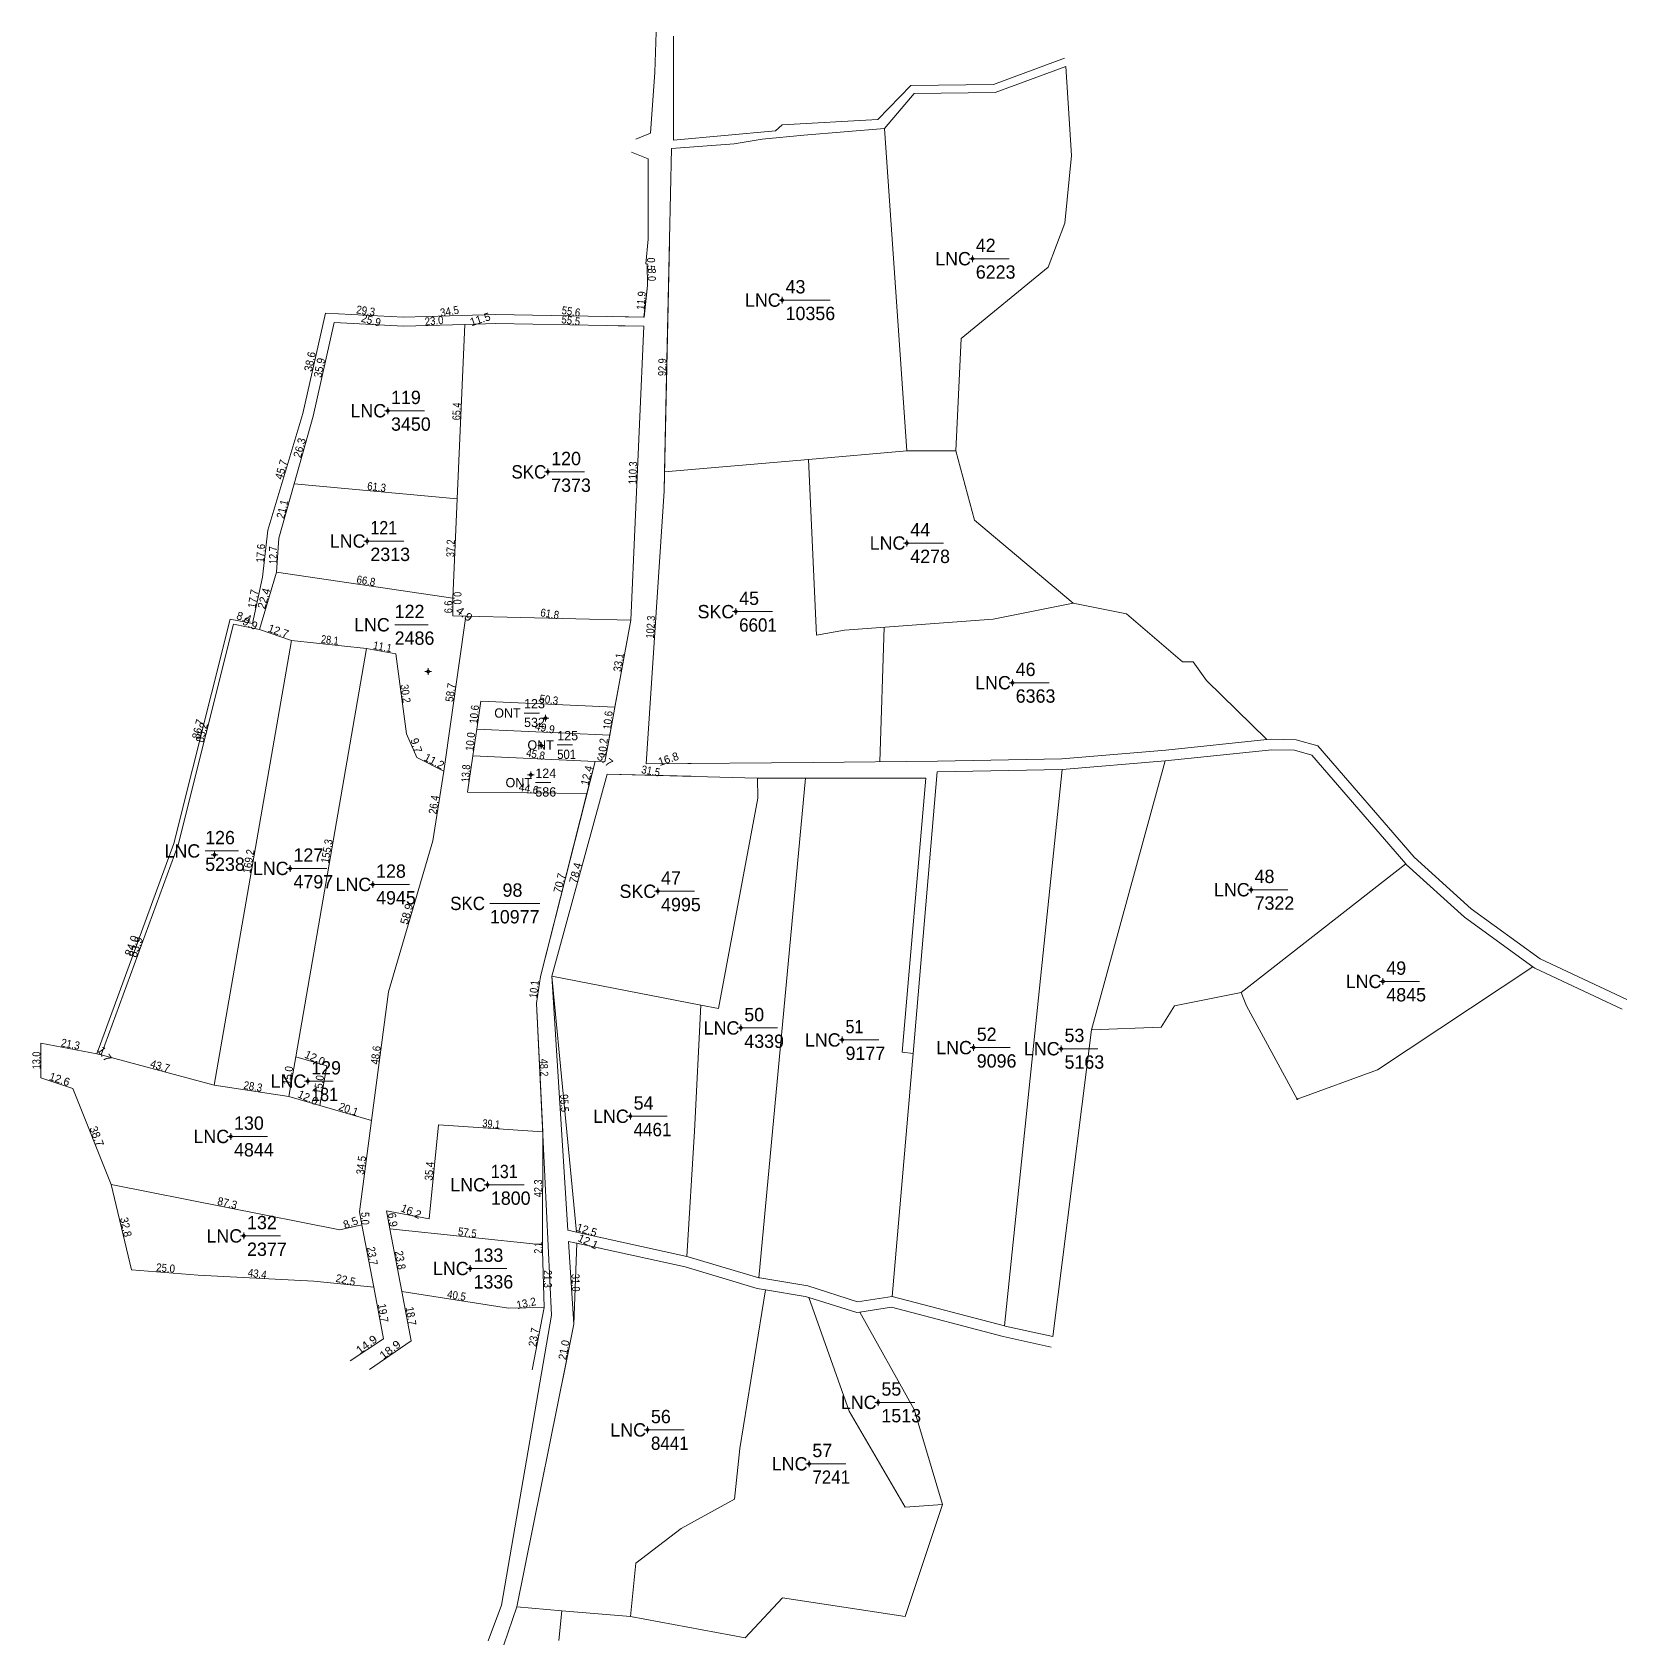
# Model space of a CAD drawing. Header units: metres. Extents: x 363081 to 364415, y 1838022 to 1838629.
# Drawn here: x 363817 to 364415, y 1838024 to 1838629 of the extents above; entities that cross this region are included whole.
import ezdxf
from ezdxf.enums import TextEntityAlignment as Align

# ---------------------------------------------------------------- set-up
doc = ezdxf.new("R2010")
doc.units = ezdxf.units.M
doc.header["$LTSCALE"] = 1.6
for name, color, linetype, lineweight in [('22', 7, 'Continuous', 13), ('50', 7, 'Continuous', 13), ('51', 7, 'Continuous', 13)]:
    doc.layers.add(name, color=color, linetype=linetype, lineweight=lineweight)
doc.layers.add('60', color=7, linetype='Continuous')

msp = doc.modelspace()

# ---------------------------------------------------------------- hatches: boundary and pattern name
at = {"layer": '50'}
for points in [[(364169.67, 1838543.65, 1), (364169.37, 1838543.65, 1)], [(364098.36, 1838528.12, 1), (364098.06, 1838528.12, 1)], [(363950.46, 1838486.64, 1), (363950.16, 1838486.64, 1)], [(364010.5, 1838463.73, 1), (364010.2, 1838463.73, 1)], [(363942.71, 1838437.8, 1), (363942.41, 1838437.8, 1)], [(364145.11, 1838437.05, 1), (364144.81, 1838437.05, 1)], [(364080.95, 1838411.32, 1), (364080.65, 1838411.32, 1)], [(363965.57, 1838388.84, 1), (363965.27, 1838388.84, 1)], [(364184.63, 1838384.68, 1), (364184.33, 1838384.68, 1)], [(364009.64, 1838371.41, 1), (364009.34, 1838371.41, 1)], [(364007.96, 1838361.12, 1), (364007.66, 1838361.12, 1)], [(364004.13, 1838350.19, 1), (364003.83, 1838350.19, 1)], [(363885.51, 1838320.19, 1), (363885.21, 1838320.19, 1)], [(363913.88, 1838315.06, 1), (363913.58, 1838315.06, 1)], [(363944.86, 1838309.05, 1), (363944.56, 1838309.05, 1)], [(364051.69, 1838306.49, 1), (364051.39, 1838306.49, 1)], [(364274.18, 1838307.07, 1), (364273.88, 1838307.07, 1)], [(364323.56, 1838272.68, 1), (364323.26, 1838272.68, 1)], [(364082.88, 1838255.25, 1), (364082.58, 1838255.25, 1)], [(364120.83, 1838250.75, 1), (364120.53, 1838250.75, 1)], [(364170.03, 1838247.87, 1), (364169.73, 1838247.87, 1)], [(364202.93, 1838247.46, 1), (364202.63, 1838247.46, 1)], [(363920.53, 1838235.3, 1), (363920.23, 1838235.3, 1)], [(364041.41, 1838222.14, 1), (364041.11, 1838222.14, 1)], [(363891.6, 1838214.56, 1), (363891.3, 1838214.56, 1)], [(363987.89, 1838196.44, 1), (363987.59, 1838196.44, 1)], [(363896.48, 1838177.28, 1), (363896.18, 1838177.28, 1)], [(363981.39, 1838165.06, 1), (363981.09, 1838165.06, 1)], [(364134.29, 1838114.88, 1), (364133.99, 1838114.88, 1)], [(364047.89, 1838104.56, 1), (364047.59, 1838104.56, 1)], [(364108.4, 1838091.83, 1), (364108.1, 1838091.83, 1)]]:
    msp.add_hatch(color=256, dxfattribs=at).paths.add_polyline_path(points)

# ---------------------------------------------------------------- linework, layer by layer
at = {"layer": '22'}
for p, q in [((364054.85, 1838500), (364056.7, 1838584.92)), ((364047.06, 1838541.73), (364047.61, 1838541.61)), ((364046.35, 1838521.75), (363990.76, 1838522.73)), ((364046.5, 1838521.75), (364034.66, 1838521.96)), ((363990.8, 1838519.33), (363979.25, 1838519)), ((364046.29, 1838518.35), (364036.7, 1838518.52)), ((364041.44, 1838408.12), (364046.29, 1838518.35)), ((364111.1, 1838402.55), (364107.99, 1838468.38)), ((363909.53, 1838438.85), (363915.24, 1838459.22)), ((363976.37, 1838453.6), (363915.24, 1838459.22)), ((363974.77, 1838416.38), (363974.71, 1838409.78)), ((363971.3, 1838351.52), (363979.64, 1838409.66)), ((363914.3, 1838400.56), (363902.27, 1838404.63)), ((364134.84, 1838355.02), (364136.46, 1838405.45)), ((363983.66, 1838367.25), (363982.23, 1838357.3)), ((363983.66, 1838367.25), (364033.57, 1838365.04)), ((364281.62, 1838363.56), (364279.85, 1838363.38)), ((363982.23, 1838357.3), (364028.02, 1838355.17)), ((364024.96, 1838343.09), (364028.02, 1838355.17)), ((364203.12, 1838352.18), (364181.51, 1838143.57)), ((364214.2, 1838254.59), (364241.77, 1838355.39)), ((364106.96, 1838348.9), (364089.49, 1838161.59)), ((364024.96, 1838343.09), (364007.59, 1838274.51)), ((364270.3, 1838268.56), (364331.93, 1838316.8)), ((364007.59, 1838274.51), (364006.04, 1838264.48)), ((364006.04, 1838264.48), (364008.4, 1838216.27)), ((364199.59, 1838139.54), (364214.2, 1838254.59)), ((364291.61, 1838228.56), (364290.99, 1838228.56)), ((364291.3, 1838228.25), (364291.3, 1838228.87)), ((364008.4, 1838216.27), (364008.37, 1838173.94)), ((363945.09, 1838158.04), (363940.66, 1838181.37)), ((363951.13, 1838179.89), (364008.37, 1838173.94)), ((363955.58, 1838156.42), (363951.13, 1838179.89)), ((364021.13, 1838178.66), (364062.43, 1838169.58)), ((364020.07, 1838144.23), (364021.17, 1838174.56)), ((364139.47, 1838154.58), (364181.51, 1838143.57)), ((364008.91, 1838150.45), (364004.48, 1838127.09)), ((363998.65, 1838038.23), (364020.07, 1838144.23)), ((364015.91, 1838123.63), (364020.07, 1838144.23)), ((363992.95, 1838038.88), (363988.02, 1838025.52)), ((363993.9, 1838024), (363998.65, 1838038.23)), ((364015.59, 1838036.77), (364014.4, 1838025.6))]:
    msp.add_line(p, q, dxfattribs=at)
for points in [[(364043.29, 1838588.5), (364048.86, 1838590.69), (364050.42, 1838613.58), (364050.98, 1838628.54)], [(364134.06, 1838595.86), (364098.14, 1838593.85), (364095.64, 1838591.58), (364057.4, 1838588.08), (364057.48, 1838627.04)], [(364204.02, 1838618.77), (364177.42, 1838608.96), (364146.43, 1838608.54), (364134.06, 1838595.86)], [(364136.51, 1838592.51), (364147.71, 1838605.56), (364177.97, 1838605.96), (364204.5, 1838615.75), (364206.62, 1838582.38), (364204.15, 1838556.96), (364197.94, 1838540.45), (364165.27, 1838513.73), (364163.3, 1838471.56)], [(364136.51, 1838592.51), (364106.27, 1838590.01), (364090.74, 1838588.4), (364080.19, 1838586.68), (364056.7, 1838584.92)], [(364163.3, 1838471.56), (364144.9, 1838471.56), (364136.51, 1838592.51)], [(364046.5, 1838521.75), (364047.67, 1838533.6), (364047.61, 1838541.61), (364047.06, 1838541.73), (364048, 1838550.94), (364047.94, 1838581.06), (364041.72, 1838583.6)], [(364055.93, 1838549.36), (364053.9, 1838456.43), (364047.14, 1838354.26), (364064.03, 1838354.41)], [(364047.61, 1838541.61), (364047.67, 1838533.6), (364046.35, 1838521.75)], [(363926.99, 1838523.28), (363918.47, 1838485.58), (363905.34, 1838441.81)], [(363926.99, 1838523.28), (363956.25, 1838521.75), (363990.76, 1838522.73)], [(363915.24, 1838459.22), (363922.35, 1838484.59), (363930.28, 1838519.69)], [(363979.25, 1838519), (363956.17, 1838518.35), (363930.28, 1838519.69)], [(363979.25, 1838519), (363976.37, 1838453.6), (363974.73, 1838416.39)], [(363990.8, 1838519.33), (364046.29, 1838518.35), (364041.44, 1838408.13)], [(364053.9, 1838456.43), (364054.06, 1838463.73), (364054.85, 1838500)], [(364144.9, 1838471.56), (364107.99, 1838468.38), (364054.06, 1838463.73)], [(364163.3, 1838471.56), (364170.3, 1838445.56), (364207.3, 1838414.56)], [(364053.9, 1838456.43), (364047.14, 1838354.26), (364109.82, 1838354.8)], [(363905.34, 1838441.81), (363903.41, 1838424.26), (363899.58, 1838406.9)], [(363902.27, 1838404.63), (363908.56, 1838426.16), (363909.53, 1838438.85)], [(363974.77, 1838416.38), (363974.73, 1838416.39), (363908.56, 1838426.16)], [(364207.3, 1838414.56), (364177.3, 1838408.56), (364121.59, 1838404.32), (364111.1, 1838402.55)], [(364207.3, 1838414.56), (364227.3, 1838410.56), (364248.3, 1838392.56), (364252.3, 1838392.56), (364257.3, 1838385.56), (364279.85, 1838363.38)], [(363841.3, 1838245.56), (363870.18, 1838324.45), (363891.3, 1838408.56), (363899.58, 1838406.9)], [(363902.27, 1838404.63), (363892.55, 1838406.57), (363871.8, 1838323.93), (363842.95, 1838245.12)], [(363974.71, 1838409.78), (363979.64, 1838409.66), (364041.44, 1838408.13)], [(364028.02, 1838355.17), (364031.74, 1838355), (364033.57, 1838365.04), (364035.49, 1838375.56), (364041.44, 1838408.13)], [(364028.02, 1838355.17), (364031.74, 1838355), (364041.44, 1838408.12)], [(363942.3, 1838397.56), (363914.3, 1838400.56), (363885.24, 1838233.81)], [(363942.3, 1838397.56), (363915.87, 1838244.43), (363913.3, 1838229.56)], [(363971.3, 1838351.52), (363961.26, 1838356.65), (363957.3, 1838365.56), (363953.3, 1838395.56), (363942.3, 1838397.56)], [(364035.49, 1838375.56), (363985.17, 1838377.79), (363983.66, 1838367.25)], [(364279.85, 1838363.38), (364241.98, 1838359.43), (364203.03, 1838356.18), (364156.41, 1838355.21), (364109.82, 1838354.8)], [(364241.77, 1838355.39), (364281.78, 1838359.56), (364290.24, 1838359.33), (364296.72, 1838357.51), (364331.93, 1838316.8)], [(364414.78, 1838265.87), (364382.38, 1838281.1), (364356.5, 1838299.86), (364335.06, 1838319.29), (364298.94, 1838361.05), (364290.88, 1838363.31), (364281.62, 1838363.56)], [(364024.96, 1838343.09), (363980.27, 1838343.62), (363982.23, 1838357.3)], [(364006.04, 1838264.48), (364007.59, 1838274.51), (364028.02, 1838355.17)], [(364156.29, 1838351.21), (364203.12, 1838352.18), (364241.77, 1838355.39)], [(363944.27, 1838220.54), (363950.66, 1838268.8), (363967.18, 1838325.42), (363971.3, 1838351.52)], [(364011.89, 1838274.7), (364032.56, 1838350.42), (364088.96, 1838348.91)], [(364030.13, 1838176.68), (364017.87, 1838179.38), (364011.89, 1838274.7), (364032.56, 1838350.42), (364064.1, 1838349.58)], [(364088.96, 1838348.91), (364089.04, 1838341.39), (364074.3, 1838262.56), (364067.68, 1838263.8)], [(364088.96, 1838348.91), (364106.96, 1838348.9), (364152.07, 1838348.88)], [(364156.29, 1838351.21), (364147.26, 1838245.69), (364139.47, 1838154.58)], [(364147.26, 1838245.69), (364143.17, 1838246.12), (364152.07, 1838348.88)], [(364331.93, 1838316.8), (364332.16, 1838316.53), (364354, 1838296.74), (364379.59, 1838278.2)], [(364021.13, 1838178.66), (364011.89, 1838274.7), (364067.68, 1838263.8)], [(364291.3, 1838228.56), (364321.3, 1838239.56), (364379.59, 1838278.2)], [(364379.59, 1838278.2), (364380.36, 1838277.64), (364413.08, 1838262.25)], [(364214.2, 1838254.59), (364240.3, 1838255.56), (364245.3, 1838263.56), (364270.3, 1838268.56)], [(364270.3, 1838268.56), (364272.3, 1838263.56), (364291.3, 1838228.56)], [(363992.95, 1838038.88), (364011.76, 1838147.58), (364006.04, 1838264.48)], [(364062.43, 1838169.58), (364065.3, 1838216.56), (364067.68, 1838263.8)], [(363841.3, 1838245.56), (363820.3, 1838249.56), (363820.3, 1838236.56), (363832.3, 1838232.56), (363846.6, 1838196.52)], [(363841.3, 1838245.56), (363842.95, 1838245.12), (363885.24, 1838233.81), (363913.3, 1838229.56), (363924.9, 1838226.18), (363944.27, 1838220.54)], [(363915.87, 1838244.43), (363927.47, 1838241.05), (363924.9, 1838226.18)], [(363944.27, 1838220.54), (363939.73, 1838186.28), (363940.66, 1838181.37)], [(363951.13, 1838179.89), (363949.84, 1838186.68), (363965.83, 1838183.66), (363969.35, 1838218.95), (364008.4, 1838216.27)], [(363846.6, 1838196.52), (363854.3, 1838164.56), (363879.3, 1838162.56), (363922.66, 1838160.34), (363945.09, 1838158.04)], [(363846.6, 1838196.52), (363932.3, 1838179.56), (363940.66, 1838181.37)], [(364008.37, 1838173.94), (364008.37, 1838171.82), (364008.91, 1838150.45)], [(364030.01, 1838172.62), (364018.13, 1838175.23), (364020.07, 1838144.23)], [(364091.9, 1838157.1), (364088.78, 1838157.62), (364061.76, 1838165.63), (364021.17, 1838174.56)], [(364062.43, 1838169.58), (364062.92, 1838169.47), (364089.49, 1838161.59)], [(364089.49, 1838161.59), (364089.79, 1838161.5), (364107.81, 1838158.5), (364126.46, 1838152.61), (364139.39, 1838154.6), (364139.47, 1838154.58)], [(363945.09, 1838158.04), (363948.77, 1838138.63), (363936.22, 1838130.43)], [(363955.58, 1838156.42), (363959.08, 1838137.96), (363943.54, 1838127.18)], [(363955.58, 1838156.42), (363995.63, 1838150.23), (364008.91, 1838150.45)], [(364091.9, 1838157.1), (364082.3, 1838097.56), (364080.3, 1838078.56), (364060.3, 1838067.56), (364043.3, 1838054.56), (364041.3, 1838034.56)], [(364108.14, 1838154.2), (364106.83, 1838154.62), (364091.9, 1838157.1)], [(364158.3, 1838076.56), (364144.3, 1838075.56), (364123.3, 1838111.56), (364108.14, 1838154.2)], [(364108.14, 1838154.2), (364126.14, 1838148.51), (364127.34, 1838148.69)], [(364199.08, 1838135.56), (364180.99, 1838139.58), (364139.21, 1838150.52), (364127.34, 1838148.69)], [(364127.34, 1838148.69), (364147.63, 1838112.25), (364158.3, 1838076.56)], [(364181.51, 1838143.57), (364181.81, 1838143.49), (364199.59, 1838139.54)], [(364041.3, 1838034.56), (364084.3, 1838026.56), (364098.3, 1838041.56), (364144.3, 1838034.56), (364158.3, 1838076.56)], [(364041.3, 1838034.56), (364015.59, 1838036.77), (363998.65, 1838038.23)]]:
    msp.add_lwpolyline(points, dxfattribs=at)
at = {"layer": '50'}
for p, q in [((364168.9, 1838543.65), (364168.27, 1838543.65)), ((364169.52, 1838544.9), (364169.52, 1838544.27)), ((364169.52, 1838543.03), (364169.52, 1838542.4)), ((364170.77, 1838543.65), (364170.14, 1838543.65)), ((364097.58, 1838528.12), (364096.96, 1838528.12)), ((364098.21, 1838529.37), (364098.21, 1838528.75)), ((364098.21, 1838527.49), (364098.21, 1838526.87)), ((364099.46, 1838528.12), (364098.84, 1838528.12)), ((363949.68, 1838486.64), (363949.06, 1838486.64)), ((363950.31, 1838487.89), (363950.31, 1838487.26)), ((363950.31, 1838486.02), (363950.31, 1838485.39)), ((363951.56, 1838486.64), (363950.94, 1838486.64)), ((364009.73, 1838463.73), (364009.1, 1838463.73)), ((364010.35, 1838464.98), (364010.35, 1838464.36)), ((364010.35, 1838463.1), (364010.35, 1838462.48)), ((364011.6, 1838463.73), (364010.98, 1838463.73)), ((363941.94, 1838437.8), (363941.31, 1838437.8)), ((363942.56, 1838439.05), (363942.56, 1838438.42)), ((363942.56, 1838437.18), (363942.56, 1838436.55)), ((363943.81, 1838437.8), (363943.18, 1838437.8)), ((364144.34, 1838437.05), (364143.71, 1838437.05)), ((364144.96, 1838438.3), (364144.96, 1838437.67)), ((364144.96, 1838436.43), (364144.96, 1838435.8)), ((364146.21, 1838437.05), (364145.58, 1838437.05)), ((364080.8, 1838412.57), (364080.8, 1838411.95)), ((364080.18, 1838411.32), (364079.55, 1838411.32)), ((364080.8, 1838410.69), (364080.8, 1838410.07)), ((364082.05, 1838411.32), (364081.42, 1838411.32)), ((363964.8, 1838388.84), (363964.17, 1838388.84)), ((363965.42, 1838390.09), (363965.42, 1838389.46)), ((363965.42, 1838388.22), (363965.42, 1838387.59)), ((363966.67, 1838388.84), (363966.04, 1838388.84)), ((364183.86, 1838384.68), (364183.23, 1838384.68)), ((364184.48, 1838385.93), (364184.48, 1838385.31)), ((364184.48, 1838384.05), (364184.48, 1838383.43)), ((364185.73, 1838384.68), (364185.1, 1838384.68)), ((364008.86, 1838371.41), (364008.24, 1838371.41)), ((364009.49, 1838372.66), (364009.49, 1838372.04)), ((364009.49, 1838370.78), (364009.49, 1838370.16)), ((364010.74, 1838371.41), (364010.11, 1838371.41)), ((364007.18, 1838361.12), (364006.56, 1838361.12)), ((364007.81, 1838362.37), (364007.81, 1838361.74)), ((364007.81, 1838360.5), (364007.81, 1838359.87)), ((364009.06, 1838361.12), (364008.44, 1838361.12)), ((364003.36, 1838350.19), (364002.73, 1838350.19)), ((364003.98, 1838351.44), (364003.98, 1838350.82)), ((364003.98, 1838349.56), (364003.98, 1838348.94)), ((364005.23, 1838350.19), (364004.61, 1838350.19)), ((363884.74, 1838320.19), (363884.11, 1838320.19)), ((363885.36, 1838321.44), (363885.36, 1838320.82)), ((363885.36, 1838319.56), (363885.36, 1838318.94)), ((363886.61, 1838320.19), (363885.99, 1838320.19)), ((363913.73, 1838316.31), (363913.73, 1838315.68)), ((363913.11, 1838315.06), (363912.48, 1838315.06)), ((363913.73, 1838314.44), (363913.73, 1838313.81)), ((363914.98, 1838315.06), (363914.36, 1838315.06)), ((363944.71, 1838310.3), (363944.71, 1838309.68)), ((363944.08, 1838309.05), (363943.46, 1838309.05)), ((363944.71, 1838308.42), (363944.71, 1838307.8)), ((363945.96, 1838309.05), (363945.34, 1838309.05)), ((364050.92, 1838306.49), (364050.29, 1838306.49)), ((364051.54, 1838307.74), (364051.54, 1838307.11)), ((364051.54, 1838305.87), (364051.54, 1838305.24)), ((364052.79, 1838306.49), (364052.16, 1838306.49)), ((364273.4, 1838307.07), (364272.78, 1838307.07)), ((364274.03, 1838308.32), (364274.03, 1838307.69)), ((364274.03, 1838306.45), (364274.03, 1838305.82)), ((364275.28, 1838307.07), (364274.66, 1838307.07)), ((364323.41, 1838273.93), (364323.41, 1838273.31)), ((364322.78, 1838272.68), (364322.16, 1838272.68)), ((364323.41, 1838272.05), (364323.41, 1838271.43)), ((364324.66, 1838272.68), (364324.04, 1838272.68)), ((364082.1, 1838255.25), (364081.48, 1838255.25)), ((364082.73, 1838256.5), (364082.73, 1838255.87)), ((364083.98, 1838255.25), (364083.36, 1838255.25)), ((364082.73, 1838254.63), (364082.73, 1838254)), ((364120.06, 1838250.75), (364119.43, 1838250.75)), ((364120.68, 1838252), (364120.68, 1838251.37)), ((364120.68, 1838250.13), (364120.68, 1838249.5)), ((364121.93, 1838250.75), (364121.3, 1838250.75)), ((364169.88, 1838249.12), (364169.88, 1838248.49)), ((364169.26, 1838247.87), (364168.63, 1838247.87)), ((364169.88, 1838247.25), (364169.88, 1838246.62)), ((364171.13, 1838247.87), (364170.5, 1838247.87)), ((364202.16, 1838247.46), (364201.53, 1838247.46)), ((364202.78, 1838248.71), (364202.78, 1838248.09)), ((364202.78, 1838246.83), (364202.78, 1838246.21)), ((364204.03, 1838247.46), (364203.4, 1838247.46)), ((363919.75, 1838235.3), (363919.13, 1838235.3)), ((363920.38, 1838236.55), (363920.38, 1838235.92)), ((363920.38, 1838234.68), (363920.38, 1838234.05)), ((363921.63, 1838235.3), (363921, 1838235.3)), ((364040.64, 1838222.14), (364040.01, 1838222.14)), ((364041.26, 1838223.39), (364041.26, 1838222.77)), ((364041.26, 1838221.51), (364041.26, 1838220.89)), ((364042.51, 1838222.14), (364041.88, 1838222.14)), ((363890.82, 1838214.56), (363890.2, 1838214.56)), ((363891.45, 1838215.81), (363891.45, 1838215.18)), ((363891.45, 1838213.94), (363891.45, 1838213.31)), ((363892.7, 1838214.56), (363892.08, 1838214.56)), ((363987.11, 1838196.44), (363986.49, 1838196.44)), ((363987.74, 1838197.69), (363987.74, 1838197.06)), ((363987.74, 1838195.82), (363987.74, 1838195.19)), ((363988.99, 1838196.44), (363988.36, 1838196.44)), ((363895.7, 1838177.28), (363895.08, 1838177.28)), ((363896.33, 1838178.53), (363896.33, 1838177.9)), ((363896.33, 1838176.66), (363896.33, 1838176.03)), ((363897.58, 1838177.28), (363896.96, 1838177.28)), ((363980.61, 1838165.06), (363979.99, 1838165.06)), ((363981.24, 1838166.31), (363981.24, 1838165.68)), ((363981.24, 1838164.44), (363981.24, 1838163.81)), ((363982.49, 1838165.06), (363981.86, 1838165.06)), ((364134.14, 1838116.13), (364134.14, 1838115.51)), ((364133.52, 1838114.88), (364132.89, 1838114.88)), ((364134.14, 1838114.25), (364134.14, 1838113.63)), ((364135.39, 1838114.88), (364134.76, 1838114.88)), ((364047.12, 1838104.56), (364046.49, 1838104.56)), ((364047.74, 1838105.81), (364047.74, 1838105.19)), ((364047.74, 1838103.93), (364047.74, 1838103.31)), ((364048.99, 1838104.56), (364048.36, 1838104.56)), ((364107.62, 1838091.83), (364107, 1838091.83)), ((364108.25, 1838093.08), (364108.25, 1838092.45)), ((364109.5, 1838091.83), (364108.88, 1838091.83)), ((364108.25, 1838091.21), (364108.25, 1838090.58))]:
    msp.add_line(p, q, dxfattribs=at)
for points in [[(364169.52, 1838544.27), (364168.9, 1838543.65), (364169.52, 1838543.03), (364170.14, 1838543.65)], [(364098.21, 1838528.75), (364097.58, 1838528.12), (364098.21, 1838527.49), (364098.84, 1838528.12)], [(363950.31, 1838487.26), (363949.68, 1838486.64), (363950.31, 1838486.02), (363950.94, 1838486.64)], [(364010.35, 1838464.36), (364009.73, 1838463.73), (364010.35, 1838463.1), (364010.98, 1838463.73)], [(363942.56, 1838438.42), (363941.94, 1838437.8), (363942.56, 1838437.18), (363943.18, 1838437.8)], [(364144.96, 1838437.67), (364144.34, 1838437.05), (364144.96, 1838436.43), (364145.58, 1838437.05)], [(364080.8, 1838411.95), (364080.18, 1838411.32), (364080.8, 1838410.69), (364081.42, 1838411.32)], [(363965.42, 1838389.46), (363964.8, 1838388.84), (363965.42, 1838388.22), (363966.04, 1838388.84)], [(364184.48, 1838385.31), (364183.86, 1838384.68), (364184.48, 1838384.05), (364185.1, 1838384.68)], [(364009.49, 1838372.04), (364008.86, 1838371.41), (364009.49, 1838370.78), (364010.11, 1838371.41)], [(364007.81, 1838361.74), (364007.18, 1838361.12), (364007.81, 1838360.5), (364008.44, 1838361.12)], [(364003.98, 1838350.82), (364003.36, 1838350.19), (364003.98, 1838349.56), (364004.61, 1838350.19)], [(363885.36, 1838320.82), (363884.74, 1838320.19), (363885.36, 1838319.56), (363885.99, 1838320.19)], [(363913.73, 1838315.68), (363913.11, 1838315.06), (363913.73, 1838314.44), (363914.36, 1838315.06)], [(363944.71, 1838309.68), (363944.08, 1838309.05), (363944.71, 1838308.42), (363945.34, 1838309.05)], [(364051.54, 1838307.11), (364050.92, 1838306.49), (364051.54, 1838305.87), (364052.16, 1838306.49)], [(364274.03, 1838307.69), (364273.4, 1838307.07), (364274.03, 1838306.45), (364274.66, 1838307.07)], [(364323.41, 1838273.31), (364322.78, 1838272.68), (364323.41, 1838272.05), (364324.04, 1838272.68)], [(364082.73, 1838255.87), (364082.1, 1838255.25), (364082.73, 1838254.63), (364083.36, 1838255.25)], [(364120.68, 1838251.37), (364120.06, 1838250.75), (364120.68, 1838250.13), (364121.3, 1838250.75)], [(364169.88, 1838248.49), (364169.26, 1838247.87), (364169.88, 1838247.25), (364170.5, 1838247.87)], [(364202.78, 1838248.09), (364202.16, 1838247.46), (364202.78, 1838246.83), (364203.4, 1838247.46)], [(363920.38, 1838235.92), (363919.75, 1838235.3), (363920.38, 1838234.68), (363921, 1838235.3)], [(364041.26, 1838222.77), (364040.64, 1838222.14), (364041.26, 1838221.51), (364041.88, 1838222.14)], [(363891.45, 1838215.18), (363890.82, 1838214.56), (363891.45, 1838213.94), (363892.08, 1838214.56)], [(363987.74, 1838197.06), (363987.11, 1838196.44), (363987.74, 1838195.82), (363988.36, 1838196.44)], [(363896.33, 1838177.9), (363895.7, 1838177.28), (363896.33, 1838176.66), (363896.96, 1838177.28)], [(363981.24, 1838165.68), (363980.61, 1838165.06), (363981.24, 1838164.44), (363981.86, 1838165.06)], [(364134.14, 1838115.51), (364133.52, 1838114.88), (364134.14, 1838114.25), (364134.76, 1838114.88)], [(364047.74, 1838105.19), (364047.12, 1838104.56), (364047.74, 1838103.93), (364048.36, 1838104.56)], [(364108.25, 1838092.45), (364107.62, 1838091.83), (364108.25, 1838091.21), (364108.88, 1838091.83)]]:
    msp.add_lwpolyline(points, close=True, dxfattribs=at)
for centre in [(364169.52, 1838543.65), (364098.21, 1838528.12), (363950.31, 1838486.64), (364010.35, 1838463.73), (363942.56, 1838437.8), (364144.96, 1838437.05), (364080.8, 1838411.32), (363965.42, 1838388.84), (364184.48, 1838384.68), (364009.49, 1838371.41), (364007.81, 1838361.12), (364003.98, 1838350.19), (363885.36, 1838320.19), (363913.73, 1838315.06), (363944.71, 1838309.05), (364051.54, 1838306.49), (364274.03, 1838307.07), (364323.41, 1838272.68), (364082.73, 1838255.25), (364120.68, 1838250.75), (364169.88, 1838247.87), (364202.78, 1838247.46), (363920.38, 1838235.3), (364041.26, 1838222.14), (363891.45, 1838214.56), (363987.74, 1838196.44), (363896.33, 1838177.28), (363981.24, 1838165.06), (364134.14, 1838114.88), (364047.74, 1838104.56), (364108.25, 1838091.83)]:
    msp.add_circle(centre, 0.15, dxfattribs=at)
at = {"layer": '51'}
for p, q in [((364170.77, 1838543.65), (364183.27, 1838543.65)), ((364099.46, 1838528.12), (364116.21, 1838528.12)), ((363951.56, 1838486.64), (363964.06, 1838486.64)), ((364011.6, 1838463.73), (364024.1, 1838463.73)), ((363943.81, 1838437.8), (363956.31, 1838437.8)), ((364146.21, 1838437.05), (364158.71, 1838437.05)), ((363952.92, 1838406.39), (363965.42, 1838406.39)), ((364082.05, 1838411.32), (364094.55, 1838411.32)), ((364185.73, 1838384.68), (364198.23, 1838384.68)), ((364001.42, 1838373.31), (364007.2, 1838373.31)), ((364013.86, 1838361.33), (364019.64, 1838361.33)), ((364005.65, 1838347.23), (364011.43, 1838347.23)), ((363881.87, 1838321.61), (363894.37, 1838321.61)), ((363914.98, 1838315.06), (363927.48, 1838315.06)), ((363945.96, 1838309.05), (363958.46, 1838309.05)), ((364052.79, 1838306.49), (364065.29, 1838306.49)), ((364275.28, 1838307.07), (364287.78, 1838307.07)), ((363988.62, 1838301.94), (364007.35, 1838301.94)), ((364324.66, 1838272.68), (364337.16, 1838272.68)), ((364083.98, 1838255.25), (364096.48, 1838255.25)), ((364121.93, 1838250.75), (364134.43, 1838250.75)), ((364171.13, 1838247.87), (364183.63, 1838247.87)), ((364204.03, 1838247.46), (364216.53, 1838247.46)), ((363921.63, 1838235.3), (363929.88, 1838235.3)), ((364042.51, 1838222.14), (364055.01, 1838222.14)), ((363892.7, 1838214.56), (363905.2, 1838214.56)), ((363988.99, 1838196.44), (364001.49, 1838196.44)), ((363897.58, 1838177.28), (363910.08, 1838177.28)), ((363982.49, 1838165.06), (363994.99, 1838165.06)), ((364135.39, 1838114.88), (364147.89, 1838114.88)), ((364048.99, 1838104.56), (364061.49, 1838104.56)), ((364109.5, 1838091.83), (364122, 1838091.83))]:
    msp.add_line(p, q, dxfattribs=at)

# ---------------------------------------------------------------- texts
at = {"layer": '22'}
for p in [(364204.025, 1838618.77), (364177.625, 1838605.96), (364178.285, 1838606.08), (364134.065, 1838595.86), (364106.115, 1838589.99), (364106.195, 1838590), (364056.705, 1838584.92), (364080.165, 1838586.68), (364080.365, 1838586.71), (364034.665, 1838521.96), (364046.355, 1838521.75), (364046.355, 1838521.75), (364036.705, 1838518.52), (364046.295, 1838518.35), (364046.295, 1838518.35), (364054.065, 1838463.73), (364054.065, 1838463.73), (364041.445, 1838408.12), (364041.445, 1838408.12), (364279.615, 1838363.62), (364281.495, 1838363.55), (364281.755, 1838363.56), (364028.025, 1838355.17), (364028.025, 1838355.17), (364047.145, 1838354.26), (364047.145, 1838354.26), (364331.895, 1838316.77), (364379.425, 1838278.08), (364067.685, 1838263.8), (364413.085, 1838262.25), (364414.785, 1838265.87), (364021.135, 1838178.66), (364021.135, 1838178.66), (364061.725, 1838165.64), (364061.735, 1838165.64), (364062.435, 1838169.61), (364062.735, 1838169.51), (364062.885, 1838169.48), (364107.805, 1838158.5), (364107.905, 1838158.47), (364088.735, 1838157.64), (364088.815, 1838157.62), (364106.975, 1838154.59), (364011.765, 1838147.58), (364020.075, 1838144.23), (364020.075, 1838144.23), (364180.855, 1838139.62), (364180.875, 1838139.61), (364199.085, 1838135.56), (363992.955, 1838038.88), (363998.655, 1838038.23)]:
    msp.add_text('D', height=0.01, dxfattribs=at).set_placement(p, align=Align.CENTER)
at = {"layer": '51'}
for s, height, p in [('LNC', 5, (364168.93, 1838541.15)), ('LNC', 5, (364097.62, 1838525.62)), ('LNC', 5, (363949.72, 1838484.14)), ('LNC', 5, (363941.97, 1838435.3)), ('LNC', 5, (364144.37, 1838434.55)), ('SKC', 5, (364080.21, 1838408.82)), ('LNC', 5, (363951.08, 1838403.89)), ('LNC', 5, (364183.89, 1838382.18)), ('ONT', 3.5, (364000.13, 1838371.56)), ('ONT', 3.5, (364012.57, 1838359.58)), ('ONT', 3.5, (364004.36, 1838345.48)), ('LNC', 5, (363880.03, 1838319.11)), ('LNC', 5, (363913.14, 1838312.56)), ('LNC', 5, (363944.12, 1838306.55)), ('LNC', 5, (364273.44, 1838304.57)), ('SKC', 5, (364050.95, 1838303.99)), ('LNC', 5, (364322.82, 1838270.18)), ('LNC', 5, (364082.14, 1838252.75)), ('LNC', 5, (364120.09, 1838248.25)), ('LNC', 5, (364169.29, 1838245.37)), ('LNC', 5, (364202.19, 1838244.96)), ('LNC', 5, (363919.79, 1838232.8)), ('LNC', 5, (364040.67, 1838219.64)), ('LNC', 5, (363890.86, 1838212.06)), ('LNC', 5, (363987.15, 1838193.94)), ('LNC', 5, (363895.74, 1838174.78)), ('LNC', 5, (363980.65, 1838162.56)), ('LNC', 5, (364133.55, 1838112.38)), ('LNC', 5, (364047.15, 1838102.06)), ('LNC', 5, (364107.66, 1838089.33))]:
    msp.add_text(s, height=height, dxfattribs=at).set_placement(p, align=Align.RIGHT)
for s, height, p in [('42', 5, (364170.77, 1838546.15)), ('6223', 5, (364170.77, 1838536.15)), ('43', 5, (364099.46, 1838530.62)), ('10356', 5, (364099.46, 1838520.62)), ('119', 5, (363951.56, 1838489.14)), ('3450', 5, (363951.56, 1838479.14)), ('120', 5, (364011.6, 1838466.23)), ('7373', 5, (364011.6, 1838456.23)), ('44', 5, (364146.21, 1838439.55)), ('2313', 5, (363943.81, 1838430.3)), ('4278', 5, (364146.21, 1838429.55)), ('45', 5, (364082.05, 1838413.82)), ('122', 5, (363952.92, 1838408.89)), ('2486', 5, (363952.92, 1838398.89)), ('46', 5, (364185.73, 1838387.18)), ('6363', 5, (364185.73, 1838377.18)), ('123', 3.5, (364001.42, 1838375.06)), ('532', 3.5, (364001.42, 1838368.06)), ('125', 3.5, (364013.86, 1838363.08)), ('124', 3.5, (364005.65, 1838348.98)), ('586', 3.5, (364005.65, 1838341.98)), ('126', 5, (363881.87, 1838324.11)), ('127', 5, (363914.98, 1838317.56)), ('5238', 5, (363881.87, 1838314.11)), ('128', 5, (363945.96, 1838311.55)), ('4797', 5, (363914.98, 1838307.56)), ('98', 5, (363993.36, 1838304.44)), ('47', 5, (364052.79, 1838308.99)), ('48', 5, (364275.28, 1838309.57)), ('4945', 5, (363945.96, 1838301.55)), ('4995', 5, (364052.79, 1838298.99)), ('7322', 5, (364275.28, 1838299.57)), ('10977', 5, (363988.62, 1838294.44)), ('49', 5, (364324.66, 1838275.18)), ('4845', 5, (364324.66, 1838265.18)), ('50', 5, (364083.98, 1838257.75)), ('52', 5, (364171.13, 1838250.37)), ('53', 5, (364204.03, 1838249.96)), ('4339', 5, (364083.98, 1838247.75)), ('9177', 5, (364121.93, 1838243.25)), ('9096', 5, (364171.13, 1838240.37)), ('5163', 5, (364204.03, 1838239.96)), ('129', 5, (363921.63, 1838237.8)), ('54', 5, (364042.51, 1838224.64)), ('130', 5, (363892.7, 1838217.06)), ('4844', 5, (363892.7, 1838207.06)), ('1800', 5, (363988.99, 1838188.94)), ('132', 5, (363897.58, 1838179.78)), ('2377', 5, (363897.58, 1838169.78)), ('133', 5, (363982.49, 1838167.56)), ('1336', 5, (363982.49, 1838157.56)), ('55', 5, (364135.39, 1838117.38)), ('56', 5, (364048.99, 1838107.06)), ('1513', 5, (364135.39, 1838107.38)), ('57', 5, (364109.5, 1838094.33))]:
    msp.add_text(s, height=height, dxfattribs=at).set_placement(p)
at = {"layer": '51', "width": 0.95}
for p in [(364009.76, 1838461.23), (363986.78, 1838299.44)]:
    msp.add_text('SKC', height=5, dxfattribs=at).set_placement(p, align=Align.RIGHT)
at = {"layer": '51'}
for s, height, width, p in [('121', 5, 0.9, (363943.81, 1838440.3)), ('6601', 5, 0.95, (364082.05, 1838403.82)), ('501', 3.5, 0.9, (364013.86, 1838356.08)), ('51', 5, 0.9, (364121.93, 1838253.25)), ('181', 5, 0.9, (363921.63, 1838227.8)), ('4461', 5, 0.95, (364042.51, 1838214.64)), ('131', 5, 0.9, (363988.99, 1838198.94)), ('8441', 5, 0.95, (364048.99, 1838097.06)), ('7241', 5, 0.95, (364109.5, 1838084.33))]:
    msp.add_text(s, height=height, dxfattribs=dict(at, width=width)).set_placement(p)
at = {"layer": '60'}
for s, height, rotation, width, p in [('0.5', 3, 270, 0.85, (364047.54, 1838541.67)), ('8.0', 3, 270, 0.85, (364047.84, 1838537.61)), ('11.9', 2.99, 85.189, 0.9, (364046.821, 1838527.82)), ('29.3', 3, 351.794, 0.9, (363941.856, 1838522.679)), ('25.9', 3, 344.651, 0.95, (363943.673, 1838519.103)), ('23.0', 3, 5.037, 0.9, (363967.828, 1838518.888)), ('34.5', 3, 9.994, 0.9, (363973.73, 1838522.482)), ('55.5', 3, 352.314, 0.9, (364018.774, 1838519.008)), ('55.6', 2.99, 351.585, 0.9, (364018.801, 1838522.406)), ('38.6', 3, 78.054, 0.95, (363922.604, 1838504.78)), ('35.9', 3, 78.783, 0.95, (363926.181, 1838502.463)), ('92.9', 2.99, 88.767, 0.85, (364054.713, 1838502.938)), ('65.4', 3, 88.249, 0.85, (363977.615, 1838486.354)), ('26.3', 3, 74.593, 0.95, (363918.714, 1838472.351)), ('45.7', 3, 73.472, 0.95, (363911.842, 1838464.183)), ('110.3', 3, 87.922, 0.85, (364043.667, 1838463.301)), ('61.3', 3, 353.556, 0.9, (363945.992, 1838456.591)), ('21.1', 2.99, 76.329, 0.9, (363912.272, 1838449.432)), ('17.6', 3, 86.753, 0.9, (363904.176, 1838433.13)), ('37.2', 3, 88.462, 0.85, (363975.352, 1838435.04)), ('12.7', 3, 90, 0.85, (363908.84, 1838432.515)), ('66.8', 3, 350.657, 0.9, (363941.926, 1838421.43)), ('17.7', 3, 80.285, 0.9, (363901.345, 1838415.872)), ('0.0', 3, 270, 0.85, (363974.95, 1838416.39)), ('6.6', 3, 90, 0.85, (363974.54, 1838413.08)), ('4.9', 3, 324.205, 1.15, (363978.163, 1838409.249)), ('61.8', 3, 350.664, 0.9, (364010.827, 1838409.05)), ('102.3', 3, 86.641, 0.85, (364050.326, 1838405.437)), ('28.1', 3, 353.884, 0.85, (363928.48, 1838399.241)), ('11.1', 3, 349.695, 0.9, (363948.107, 1838396.707)), ('33.1', 3, 81.314, 0.9, (364038.299, 1838392.098)), ('30.2', 2.99, 277.595, 0.9, (363955.52, 1838380.393)), ('58.7', 3, 82.172, 0.9, (363975.301, 1838380.831)), ('10.6', 3, 84.611, 0.9, (363984.23, 1838372.679)), ('50.3', 2.99, 353.057, 0.9, (364010.544, 1838376.851)), ('86.7', 3, 75.986, 0.95, (363880.636, 1838366.922)), ('10.6', 3, 84.634, 0.9, (364034.349, 1838370.46)), ('85.2', 2.99, 76.424, 0.95, (363882.064, 1838365.649)), ('10.0', 2.99, 84.291, 0.9, (363982.76, 1838362.441)), ('49.9', 2.99, 348.756, 0.95, (364008.954, 1838366.28)), ('45.8', 3, 349.018, 0.9, (364005.449, 1838356.371)), ('3.7', 3, 323.669, 1.1, (364030.886, 1838354.588)), ('10.2', 3, 84.377, 0.9, (364032.474, 1838360.188)), ('13.8', 2.99, 85.85, 0.85, (363981.058, 1838350.572)), ('12.4', 3, 76.07, 0.95, (364026.384, 1838349.544)), ('31.5', 3, 349.275, 0.9, (364048.651, 1838350.139)), ('44.6', 3, 349.896, 0.95, (364002.912, 1838343.502)), ('26.4', 3, 81.293, 0.9, (363969.076, 1838338.728)), ('169.2', 3, 80.135, 0.9, (363899.621, 1838317.468)), ('155.3', 2.99, 80.368, 0.9, (363928.937, 1838321.29)), ('70.7', 3, 76.096, 0.95, (364016.169, 1838309.22)), ('10.1', 3, 84.345, 0.85, (364006.631, 1838269.662)), ('21.3', 3, 349.216, 0.9, (363831.119, 1838247.7)), ('13.0', 3, 90, 0.85, (363820.1, 1838243.06)), ('1.7', 3, 305.845, 1.1, (363842.929, 1838244.568)), ('43.7', 2.99, 343.622, 0.95, (363864.573, 1838239.531)), ('48.6', 2.99, 82.92, 0.9, (363947.287, 1838244.881)), ('48.2', 2.99, 272.375, 0.85, (364007.422, 1838240.322)), ('15.0', 3, 82.384, 0.9, (363914.414, 1838237.216)), ('15.0', 3, 82.384, 0.9, (363926.014, 1838233.836)), ('28.3', 3, 350.613, 0.9, (363899.545, 1838231.842)), ('20.1', 2.99, 340.354, 0.95, (363935.157, 1838223.364)), ('95.5', 3, 273.001, 0.85, (364015.088, 1838226.979)), ('39.1', 3, 355.121, 0.85, (363989.012, 1838217.796)), ('34.5', 3, 83.354, 0.9, (363941.825, 1838203.611)), ('35.4', 3, 85.148, 0.9, (363967.397, 1838201.443)), ('42.3', 3, 90, 0.85, (364008.18, 1838195.105)), ('87.3', 3, 346.646, 0.95, (363889.844, 1838188.156)), ('32.8', 3, 282.294, 0.95, (363850.717, 1838180.264)), ('5.0', 3, 270, 0.85, (363940.4, 1838183.83)), ('6.9', 3, 278.319, 0.95, (363950.716, 1838183.102)), ('57.5', 3, 352.084, 0.9, (363979.983, 1838177.084)), ('23.7', 2.99, 279.697, 0.9, (363943.111, 1838169.492)), ('23.8', 3, 279.639, 0.9, (363953.599, 1838167.931)), ('2.1', 3, 90, 0.8, (364008.17, 1838172.88)), ('25.0', 3, 355.426, 0.9, (363866.935, 1838163.751)), ('43.4', 3, 352.055, 0.9, (363901.213, 1838161.624)), ('22.5', 3, 347.347, 0.95, (363934.246, 1838159.309)), ('21.3', 3, 270, 0.85, (364008.84, 1838161.135)), ('31.0', 3, 271.845, 0.85, (364019.3, 1838159.683)), ('40.5', 3, 350.763, 0.9, (363975.879, 1838153.488)), ('13.2', 3, 11.824, 0.95, (364002.538, 1838150.605)), ('19.7', 2.99, 278.734, 0.9, (363947.159, 1838148.142)), ('18.7', 3, 279.188, 0.9, (363957.569, 1838146.98)), ('23.7', 3, 80.315, 0.9, (364006.543, 1838139.063)), ('14.9', 3, 36.826, 1.1, (363943.276, 1838135.365)), ('18.9', 3, 37.523, 1.1, (363952.096, 1838133.427)), ('21.0', 2.99, 79.028, 0.95, (364017.847, 1838134.255))]:
    msp.add_text(s, height=height, rotation=rotation, dxfattribs=dict(at, width=width)).set_placement(p, align=Align.CENTER)
for s, height, rotation, p in [('11.5', 3, 17.826, (363985.421, 1838519.504)), ('22.4', 3, 74.485, (363905.336, 1838415.849)), ('8.4', 3, 341.322, (363895.985, 1838407.759)), ('9.9', 3, 335.233, (363898.112, 1838405.497)), ('12.7', 3, 340.89, (363908.844, 1838402.611)), ('9.7', 3, 287.92, (363959.621, 1838360.696)), ('11.2', 3, 332.492, (363967.062, 1838353.902)), ('16.8', 3, 18.69, (364056.009, 1838354.688)), ('78.4', 3, 75.238, (364022.133, 1838312.993)), ('58.9', 3, 74.26, (363958.844, 1838297.563)), ('84.0', 3, 70.531, (363855.723, 1838285.565)), ('83.9', 2.99, 70.511, (363857.362, 1838285.091)), ('12.0', 3, 335.563, (363922.379, 1838242.639)), ('12.6', 3, 341.565, (363826.841, 1838234.596)), ('12.0', 3, 335.563, (363919.809, 1838227.769)), ('38.7', 3, 291.166, (363839.851, 1838214.067)), ('16.2', 3, 337.189, (363958.498, 1838185.109)), ('8.5', 3, 20.728, (363936.939, 1838180.849)), ('12.5', 2.99, 342.918, (364024.491, 1838178.083)), ('12.1', 3, 334.737, (364024.795, 1838173.807))]:
    msp.add_text(s, height=height, rotation=rotation, dxfattribs=at).set_placement(p, align=Align.CENTER)

doc.saveas('drawing.dxf')
